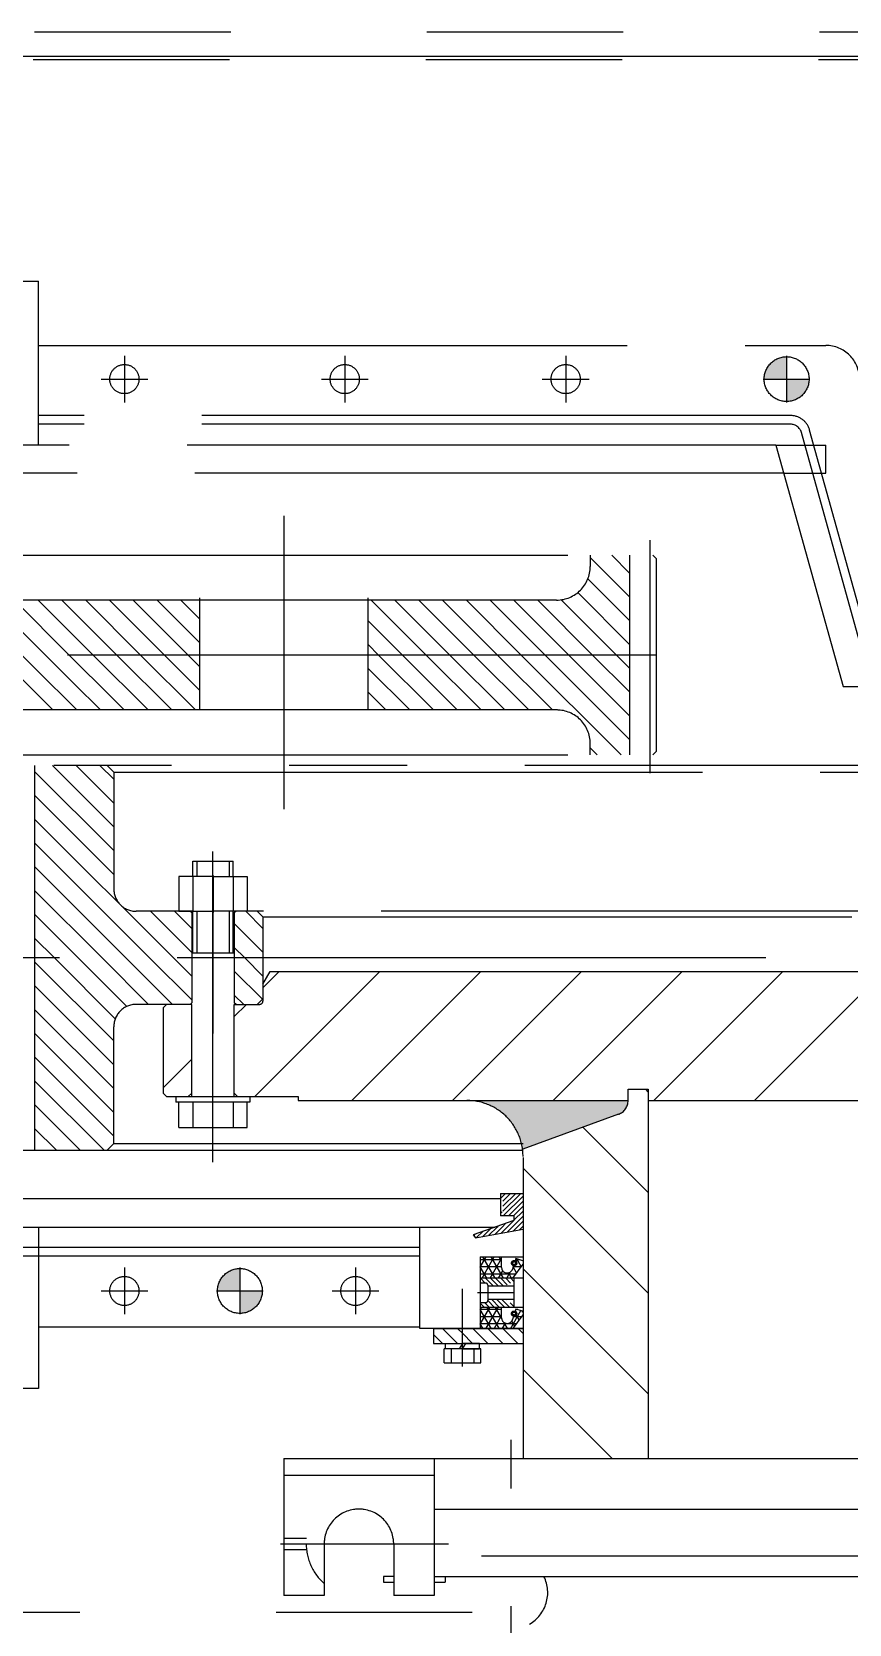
# Model space of a CAD drawing. Header units: millimetres. Extents: x 0 to 29400, y -802 to 20790.
# Drawn here: x 11695 to 12423, y 12697 to 14117 of the extents above; entities that cross this region are included whole.
import ezdxf

# ---------------------------------------------------------------- set-up
doc = ezdxf.new("R2010")
doc.units = ezdxf.units.MM
doc.header["$LTSCALE"] = 700
doc.linetypes.add('K', pattern=[2.5, 1.25, -0.25, 0.25, -0.25, 0.25, -0.25])
for name, color, linetype in [('02', 1, 'Continuous'), ('07', 6, 'K'), ('11', 3, 'Continuous')]:
    doc.layers.add(name, color=color, linetype=linetype)

# ---------------------------------------------------------------- blocks, each defined once
blk = doc.blocks.new('WERWER')
at = {"layer": '07', "color": 6, "linetype": 'K'}
blk.add_line((45708.50317617159, 26279.14359438403), (42795.50317617159, 26279.14359438403), dxfattribs=at)
blk = doc.blocks.new('werwerwer')
at = {"layer": '07', "color": 6, "linetype": 'K'}
for p, q in [((9433.469621342461, 11673.86708200708), (18336.46962134246, 11673.86708200708)), ((17307.46060159151, 11648.87640126011), (10678.46962134247, 11648.87640126011)), ((7548.892267750474, 10264.86708200708), (12743.59425334678, 10264.86708200708))]:
    blk.add_line(p, q, dxfattribs=at)
at = {"layer": '07'}
blk.add_blockref('WERWER', (-30876.03355482913, -14627.28583162998), dxfattribs=at)
blk = doc.blocks.new('w34')
at = {"layer": '07', "linetype": 'K', "ltscale": 0.6}
h = blk.add_hatch(color=6, dxfattribs=at)
h.paths.add_polyline_path([(10658.80322422065, 36044.27279483245), (10678.80322422065, 36044.27279483245), (10678.80322422065, 36064.27279483245, 0.4142135623730763)])
h.paths.add_polyline_path([(10678.80322422065, 36024.27279483245, 0.4142135623731028), (10698.80322422065, 36044.27279483245), (10678.80322422065, 36044.27279483245)])
h = blk.add_hatch(color=6, dxfattribs=at)
edge = h.paths.add_edge_path()
edge.add_ellipse((10524.50322422066, 35401.07279483249), major_axis=(-9.192388155425874, 9.192388155425874), ratio=0.999999999999834, start_angle=154.999999999985, end_angle=224.9999999999727, ccw=False)
edge.add_line((10528.94948608389, 35388.85679076228), (10443.36137517889, 35357.70526598579))
edge.add_ellipse((10393.80322422064, 35351.07279483249), major_axis=(-35.35533905933112, 35.35533905933113), ratio=0.9999999999999098, start_angle=232.6227192942101, end_angle=314.9999999999974)
edge.add_line((10393.80322422064, 35401.07279483249), (10537.50322422066, 35401.07279483249))
h = blk.add_hatch(color=6, dxfattribs=at)
h.paths.add_polyline_path([(10171.30322422067, 35231.27279483243), (10191.30322422067, 35231.27279483243), (10191.30322422067, 35251.27279483243, 0.4142135623730784)])
h.paths.add_polyline_path([(10191.30322422067, 35211.27279483243, 0.4142135623731017), (10211.30322422067, 35231.27279483243), (10191.30322422067, 35231.27279483243)])
h = blk.add_hatch(color=6, dxfattribs=at)
h.paths.add_polyline_path([(10363.84475533854, 35197.57279483193), (10363.84475533854, 35198.07279483137), (10389.80322422066, 35198.07279483137), (10389.80322422066, 35197.57279483193)])
h.paths.add_polyline_path([(10389.80322422066, 35197.57279483193), (10389.80322422066, 35198.07279483137), (10405.65322422644, 35198.07279483137), (10405.65322422644, 35197.57279483193)])
at = {"layer": '07', "color": 6, "linetype": 'K', "ltscale": 0.6}
for p, q in [((9918.203224220655, 36131.67279483248), (10011.70322422066, 36131.67279483248)), ((10011.70322422066, 35985.27279483248), (10011.70322422066, 36131.67279483248)), ((10011.70322422066, 36074.27279483248), (10713.73597909432, 36074.27279483248)), ((10088.30322422065, 36065.1049367675), (10088.30322422065, 36023.44065289736)), ((10284.80322422065, 36065.10493676752), (10284.80322422065, 36023.44065289736)), ((10481.80322422065, 36065.10493676752), (10481.80322422065, 36023.44065289737)), ((10678.80322422065, 36065.10493676752), (10678.80322422065, 36023.44065289738)), ((10067.47108228557, 36044.27279483243), (10109.13536615572, 36044.27279483243)), ((10263.97108228557, 36044.27279483244), (10305.63536615572, 36044.27279483244)), ((10460.97108228557, 36044.27279483245), (10502.63536615572, 36044.27279483245)), ((10657.97108228557, 36044.27279483245), (10699.63536615572, 36044.27279483245)), ((10682.30430909332, 36011.77279483242), (10011.70322422066, 36011.77279483242)), ((10682.30430909332, 36004.07279483242), (10011.70322422066, 36004.07279483242)), ((10745.12673058075, 35806.01836887176), (10691.93679469622, 35996.7589111944)), ((10752.54374449497, 35808.08667847048), (10699.35380861044, 35998.82722079313)), ((10669.18597378257, 35985.27279483248), (9881.715562024208, 35985.27279483248)), ((10669.18597378257, 35985.27279483248), (10729.14090562832, 35770.27279483248)), ((10669.18597378257, 35985.27279483248), (10713.80322422067, 35985.27279483274)), ((10713.80322422064, 35960.27279483274), (10713.80322422067, 35985.27279483274)), ((10676.15747748557, 35960.27279483248), (9898.745842705051, 35960.27279483248)), ((10676.15747748557, 35960.27279483248), (10713.80322422064, 35960.27279483274)), ((9888.704763285146, 35927.52293971289), (10017.95490816556, 35798.27279483248)), ((10230.68763819936, 35660.70531012308), (10230.7044408144, 35922.48791097113)), ((10556.69244977666, 35900.62306332508), (10556.69244977666, 35692.85952494741)), ((9958.701995556567, 35887.27279483248), (10559.55294977666, 35887.27279483248)), ((10503.7019960824, 35887.27229743947), (10503.70154754524, 35877.27144933512)), ((10503.70190683069, 35885.28228892846), (10538.83294977666, 35850.15124598249)), ((10522.92460436226, 35887.27279483248), (10538.83294977666, 35871.36444941808)), ((10538.83294977666, 35887.27279483248), (10538.83294977666, 35709.27279483248)), ((10559.55294977666, 35887.27279483248), (10562.55294977666, 35884.27279483248)), ((10562.55294977666, 35884.27279483248), (10562.55294977666, 35712.27279483248)), ((10501.57981447111, 35866.19117785244), (10538.83294977666, 35828.93804254689)), ((10473.70154757541, 35847.27279483248), (9988.704234720695, 35847.27279483248)), ((9990.168111601157, 35847.27279483248), (10039.16811160116, 35798.27279483249)), ((10011.38131503675, 35847.27279483248), (10060.38131503675, 35798.27279483248)), ((10032.59451847235, 35847.27279483248), (10081.59451847235, 35798.27279483248)), ((10053.80772190795, 35847.27279483248), (10102.80772190795, 35798.27279483248)), ((10075.02092534354, 35847.27279483248), (10124.02092534354, 35798.27279483248)), ((10096.23412877914, 35847.27279483248), (10145.23412877914, 35798.27279483248)), ((10117.44733221474, 35847.27279483248), (10155.6971578698, 35809.02296917742)), ((10138.66053565033, 35847.27279483248), (10155.69851935988, 35830.23481112294)), ((10155.69332343951, 35749.28303399005), (10155.69974132005, 35849.27279483248)), ((10305.69332313053, 35749.27340618346), (10305.69974162903, 35849.27279483248)), ((10308.3661631351, 35847.27279483248), (10357.3661631351, 35798.27279483248)), ((10329.5793665707, 35847.27279483249), (10378.5793665707, 35798.27279483248)), ((10350.7925700063, 35847.27279483248), (10399.7925700063, 35798.27279483248)), ((10372.00577344189, 35847.27279483249), (10421.00577344189, 35798.27279483249)), ((10393.21897687749, 35847.27279483248), (10442.21897687749, 35798.27279483248)), ((10414.43218031309, 35847.27279483248), (10463.43218031308, 35798.27279483249)), ((10435.64538374868, 35847.27279483248), (10484.64538374868, 35798.27279483248)), ((10456.85858718428, 35847.27279483248), (10505.85858718428, 35798.27279483249)), ((10477.79166509291, 35847.55292035944), (10527.07179061987, 35798.27279483248)), ((10492.59122127873, 35853.96656760923), (10538.83294977666, 35807.7248391113)), ((10305.69842291072, 35828.72733162127), (10336.15295969951, 35798.27279483248)), ((10305.69706142064, 35807.51548967576), (10314.93975626391, 35798.27279483248)), ((10562.55294977666, 35798.27279483248), (8614.344395897097, 35798.27279483248)), ((9979.579783345645, 35794.2215127812), (10024.52850129437, 35749.27279483248)), ((9996.741704729964, 35798.27279483248), (10009.2463864279, 35785.76811313455)), ((10017.95490816556, 35798.27279483248), (10043.50673240069, 35772.72097059736)), ((10039.16811160116, 35798.27279483248), (10077.76707837348, 35759.67382806016)), ((10060.38131503675, 35798.27279483248), (10109.38131503676, 35749.27279483248)), ((10081.59451847235, 35798.27279483248), (10130.59451847235, 35749.27279483248)), ((10102.80772190795, 35798.27279483248), (10151.80772190794, 35749.27279483248)), ((10124.02092534354, 35798.27279483248), (10155.69443488964, 35766.59928528639)), ((10145.23412877914, 35798.27279483248), (10155.69579637972, 35787.81112723191)), ((10314.93975626391, 35798.27279483248), (10363.93975626391, 35749.27279483248)), ((10336.15295969951, 35798.27279483248), (10385.15295969951, 35749.27279483248)), ((10357.3661631351, 35798.27279483248), (10406.36616313511, 35749.27279483248)), ((10378.5793665707, 35798.27279483248), (10427.5793665707, 35749.27279483248)), ((10399.7925700063, 35798.27279483248), (10448.7925700063, 35749.27279483248)), ((10421.00577344189, 35798.27279483249), (10470.0057734419, 35749.27279483248)), ((10442.21897687749, 35798.27279483248), (10531.21897687749, 35709.27279483248)), ((10463.43218031308, 35798.27279483249), (10538.83294977666, 35722.87202536891)), ((10484.64538374868, 35798.27279483248), (10538.83294977666, 35744.0852288045)), ((10505.85858718428, 35798.27279483249), (10538.83294977666, 35765.2984322401)), ((10527.07179061987, 35798.27279483248), (10538.83294977666, 35786.51163567569)), ((10009.2463864279, 35785.76811313455), (10045.74170472997, 35749.27279483248)), ((10305.69569993055, 35786.30364773024), (10342.72655282831, 35749.27279483248)), ((10043.50673240069, 35772.72097059736), (10066.95490816556, 35749.27279483248)), ((10305.69433844048, 35765.09180578472), (10321.51334939272, 35749.27279483248)), ((10729.14090562831, 35770.27279483248), (10970.30322422066, 35770.27279483248)), ((10473.70154757541, 35749.27279483248), (9988.701547087618, 35749.27279483248)), ((10077.76707837348, 35759.67382806016), (10088.16811160116, 35749.27279483248)), ((10503.69268573288, 35709.27288185024), (10503.69326047694, 35719.97788860782)), ((9958.690754961415, 35709.27279483248), (10559.55294977666, 35709.27279483248)), ((10503.69302465512, 35715.58554361926), (10510.00577344189, 35709.27279483249)), ((10562.55294977666, 35712.27279483248), (10559.55294977666, 35709.27279483248)), ((10970.30322422066, 35699.77279483248), (9954.924724220644, 35699.77279483248)), ((10008.22472422064, 35699.77279483248), (10008.22472422064, 35356.77279483247)), ((10078.82822422064, 35623.84672489592), (10008.22472422064, 35694.45022489592)), ((10078.82822422065, 35645.05992833151), (10024.11535771968, 35699.77279483248)), ((10078.82822422065, 35666.27313176711), (10045.32856115528, 35699.77279483248)), ((10078.82822422065, 35687.48633520271), (10066.54176459088, 35699.77279483248)), ((10072.82822422065, 35699.77279483248), (10078.82822422065, 35693.77279483248)), ((10078.82822422065, 35693.77279483248), (10970.30322422066, 35693.77279483248)), ((10078.82822422065, 35693.77279483248), (10078.82822422065, 35589.77279483248)), ((10078.82822422064, 35602.63352146032), (10008.22472422064, 35673.23702146033)), ((10131.97574741288, 35528.27279483249), (10008.22472422064, 35652.02381802473)), ((10110.76254397729, 35528.27279483248), (10008.22472422064, 35630.81061458913)), ((10167.30322422065, 35346.07946759248), (10167.30322422065, 35623.1216731223)), ((10089.54934054169, 35528.27279483249), (10008.22472422064, 35609.59741115353)), ((10149.30322422021, 35614.57279477285), (10185.30322422108, 35614.57279477284)), ((10149.30322422021, 35600.77279483266), (10149.30322422021, 35614.57279477285)), ((10152.9032242203, 35614.57279477284), (10152.9032242203, 35600.77279483266)), ((10181.703224221, 35614.57279477284), (10181.703224221, 35600.77279483266)), ((10185.30322422108, 35600.77279483266), (10185.30322422108, 35614.57279477284)), ((10167.32822422065, 35460.70750130032), (10167.32822422064, 35595.83808836463)), ((10068.33613710609, 35528.27279483248), (10008.22472422064, 35588.38420771794)), ((10047.1229336705, 35528.27279483249), (10008.22472422064, 35567.17100428235)), ((10149.30322422021, 35569.77279483248), (10098.82822422065, 35569.77279483248)), ((10148.32822422064, 35533.13352146032), (10111.68895084849, 35569.77279483248)), ((10148.32822422064, 35554.34672489592), (10132.90215428409, 35569.77279483248)), ((10148.32822422064, 35568.27279483248), (10146.82822422064, 35569.77279483248)), ((10148.32822422064, 35568.27279483248), (10149.30322422021, 35568.27279483248)), ((10148.32822422064, 35568.27279483248), (10148.32822422064, 35488.27279483247)), ((10149.30322422021, 35532.57279479601), (10149.30322422021, 35569.77279483248)), ((10152.9032242203, 35569.77279483248), (10152.9032242203, 35532.57279479601)), ((10181.703224221, 35569.77279483248), (10181.703224221, 35532.57279479601)), ((10842.39356826778, 35569.77279483248), (10185.30322422108, 35569.77279483248)), ((10185.30322422108, 35532.57279479601), (10185.30322422108, 35569.77279483248)), ((10185.30322422108, 35568.27279483248), (10186.32822422065, 35568.27279483248)), ((10187.82822422065, 35569.77279483248), (10186.32822422065, 35568.27279483248)), ((10186.32822422065, 35568.27279483248), (10186.32822422065, 35488.27279483247)), ((10211.82822422064, 35554.48633520272), (10196.54176459088, 35569.77279483248)), ((10211.82822422064, 35564.77279483248), (10206.82822422064, 35569.77279483248)), ((10211.82822422064, 35564.77279483248), (10841.05382230563, 35564.77279483248)), ((10211.82822422064, 35564.77279483248), (10211.82822422065, 35491.77279483249)), ((10211.82822422064, 35533.27313176711), (10186.32822422064, 35558.77313176711)), ((10025.9097302349, 35528.27279483248), (10008.22472422064, 35545.95780084674)), ((10195.61535771967, 35528.27279483248), (10186.32822422064, 35537.55992833151)), ((12760.38429335186, 35528.27279483246), (9530.222155089461, 35528.27279483248)), ((10078.82822422066, 35454.14109741113), (10008.22472422064, 35524.74459741115)), ((10080.18048818252, 35474.00203688487), (10025.9097302349, 35528.27279483248)), ((10090.45847991459, 35484.9372485884), (10047.1229336705, 35528.27279483249)), ((10109.83613710611, 35486.77279483247), (10068.33613710609, 35528.27279483248)), ((10131.0493405417, 35486.77279483248), (10089.54934054169, 35528.27279483249)), ((10148.32822422064, 35490.70711458912), (10110.76254397729, 35528.27279483248)), ((10148.32822422064, 35511.92031802473), (10131.97574741288, 35528.27279483249)), ((10186.32822422065, 35532.57279479601), (10148.32822422064, 35532.57279479601)), ((10211.82822422064, 35512.05992833151), (10195.61535771967, 35528.27279483248)), ((10211.36518925236, 35491.30975986421), (10186.32822422064, 35516.34672489592)), ((10316.19850113664, 35516.07279483248), (10204.69850113664, 35404.57279483248)), ((10316.19850113663, 35516.07279483248), (10204.69850113663, 35404.57279483248)), ((10226.39593992595, 35516.07279483249), (10211.85322422066, 35501.53007912719)), ((10226.39593992594, 35516.07279483249), (10211.85322422065, 35501.53007912719)), ((10211.85322422066, 35504.81446458329), (10218.35322422066, 35516.07279483248)), ((10218.35322422066, 35516.07279483248), (10980.30322422065, 35516.07279483248)), ((10406.00106234733, 35516.07279483248), (10291.00106234734, 35401.07279483249)), ((10406.00106234732, 35516.07279483248), (10291.00106234733, 35401.07279483249)), ((10495.80362355802, 35516.07279483249), (10380.80362355803, 35401.07279483249)), ((10495.80362355801, 35516.07279483249), (10380.80362355802, 35401.07279483249)), ((10585.60618476871, 35516.07279483248), (10470.60618476872, 35401.07279483249)), ((10585.6061847687, 35516.07279483248), (10470.60618476871, 35401.07279483249)), ((10675.40874597941, 35516.07279483248), (10560.40874597941, 35401.07279483248)), ((10675.4087459794, 35516.07279483248), (10560.40874597939, 35401.07279483248)), ((10765.2113071901, 35516.07279483249), (10650.2113071901, 35401.07279483248)), ((10765.21130719009, 35516.07279483249), (10650.21130719009, 35401.07279483248)), ((10078.82822422066, 35432.92789397554), (10008.22472422064, 35503.53139397555)), ((10194.68895084849, 35486.77279483248), (10186.32822422064, 35495.13352146032)), ((10211.82822422065, 35491.77279483249), (10206.82822422065, 35486.77279483249)), ((10211.85322422066, 35504.81446458328), (10211.85322422066, 35489.77279483248)), ((10078.82822422066, 35411.71469053994), (10008.22472422064, 35482.31819053996)), ((10148.30322422065, 35486.77279483248), (10098.82822422065, 35486.77279483248)), ((10125.80322422065, 35486.77279483248), (10122.80322422065, 35483.77279483248)), ((10122.80322422065, 35483.77279483248), (10122.80322422066, 35407.57279483248)), ((10148.32822422064, 35488.27279483247), (10146.82822422064, 35486.77279483247)), ((10148.30229485262, 35404.57279483248), (10148.30322422065, 35486.77279483248)), ((10186.30229485262, 35404.57279483248), (10186.30322422065, 35486.77279483248)), ((10197.09593992595, 35486.77279483249), (10186.30322422065, 35475.98007912718)), ((10197.09593992593, 35486.77279483248), (10186.30322422065, 35475.98007912719)), ((10186.30322422065, 35486.77279483248), (10208.85322422066, 35486.77279483248)), ((10187.82822422065, 35486.77279483247), (10186.32822422065, 35488.27279483247)), ((10078.82822422066, 35362.77279483248), (10078.82822422065, 35466.77279483248)), ((10078.82822422066, 35390.50148710435), (10008.22472422064, 35461.10498710436)), ((10078.82822422066, 35369.28828366875), (10008.22472422064, 35439.89178366877)), ((10148.30322422065, 35437.98007912718), (10122.80322422065, 35412.48007912718)), ((10148.30322422064, 35437.98007912719), (10122.80322422065, 35412.4800791272)), ((10070.13050962134, 35356.77279483246), (10008.22472422064, 35418.67858023317)), ((10122.80322422066, 35407.57279483248), (10125.80322422066, 35404.57279483248)), ((10148.30322422065, 35407.57279483249), (10145.30322422065, 35404.57279483249)), ((10186.30322422066, 35407.57279483249), (10189.30322422066, 35404.57279483249)), ((10537.50322422066, 35401.07279483249), (10537.50322422066, 35411.07279483249)), ((10537.50322422066, 35411.07279483249), (10555.30322422065, 35411.07279483249)), ((10555.30322422067, 35408.92578547866), (10553.15621486688, 35411.07279483245)), ((10555.30322422066, 35411.07279483248), (10555.30322422067, 35081.77279483247)), ((10048.91730618575, 35356.77279483247), (10008.22472422064, 35397.46537679758)), ((10125.80322422066, 35404.57279483248), (10243.30322422065, 35404.57279483249)), ((10134.30322422579, 35404.57279483249), (10134.30322422579, 35399.57279483269)), ((10200.30322421551, 35399.57279483269), (10134.30322422579, 35399.57279483269)), ((10136.90822421361, 35377.07279482602), (10136.90822421361, 35399.5727948327)), ((10149.30322422022, 35399.57279483268), (10149.30322422022, 35377.07279482603)), ((10185.30322422108, 35399.57279483269), (10185.30322422108, 35377.07279482603)), ((10197.69822422768, 35377.07279482603), (10197.69822422768, 35399.57279483269)), ((10200.30322421551, 35404.57279483248), (10200.30322421551, 35399.57279483269)), ((10243.30322422065, 35404.57279483249), (10243.30322422065, 35401.07279483249)), ((10243.30322422065, 35401.07279483249), (10537.50322422065, 35401.07279483249)), ((10555.30322422065, 35401.07279483249), (10980.30322422065, 35401.07279483248)), ((10528.94948608389, 35388.85679076228), (10443.62822422066, 35357.80239109402)), ((10027.70410275015, 35356.77279483246), (10008.22472422064, 35376.25217336197)), ((10136.90822421361, 35377.07279482602), (10197.69822422768, 35377.07279482603)), ((10555.30322422067, 35319.12322426798), (10497.14539881888, 35377.28104966976)), ((9954.924724220644, 35356.77279483247), (10443.80322422064, 35356.77279483248)), ((10072.82822422066, 35356.77279483248), (10078.82822422066, 35362.77279483248)), ((10078.82822422066, 35362.77279483248), (10443.80322422063, 35362.77279483252)), ((10443.80322422065, 35350.1785280374), (10443.80322422067, 35081.77279483247)), ((10555.30322422067, 35229.32066305729), (10443.80322422066, 35340.8206630573)), ((10423.80322422064, 35313.27279483248), (9881.640562024208, 35313.27279483248)), ((10428.228218534, 35318.2727948324), (10423.80322422064, 35313.84780051905)), ((10423.80322422064, 35318.2727948324), (10423.80322422064, 35298.2727948324)), ((10423.80322422064, 35318.2727948324), (10443.80322422064, 35318.2727948324)), ((10432.71834659453, 35318.2727948324), (10425.88685750061, 35311.44130573848)), ((10437.20847465507, 35318.2727948324), (10425.88685750062, 35306.95117767795)), ((10441.6986027156, 35318.2727948324), (10425.88685750062, 35302.46104961742)), ((10443.80322422064, 35315.88728827691), (10426.18873077614, 35298.2727948324)), ((10443.80322422064, 35311.39716021637), (10430.67885883667, 35298.2727948324)), ((10435.64955997735, 35294.13538669281), (10399.37880783926, 35281.415953334)), ((10425.10907434728, 35301.68326646408), (10423.80322422064, 35300.37741633744)), ((10435.64955997735, 35298.2727948324), (10423.80322422064, 35298.2727948324)), ((10435.45265676821, 35294.06633664288), (10429.65911495774, 35288.2727948324)), ((10443.80322422064, 35297.92677603476), (10434.14924301828, 35288.2727948324)), ((10443.80322422064, 35306.90703215584), (10435.16898689721, 35298.2727948324)), ((10443.80322422064, 35302.41690409531), (10435.64955997734, 35294.26323985201)), ((10435.64955997735, 35298.2727948324), (10435.64955997735, 35294.13538669281)), ((10443.80322422064, 35293.43664797424), (10438.63937107881, 35288.27279483241)), ((9904.538878845487, 35288.27279483248), (10418.93178566663, 35288.27279483248)), ((10011.85322422066, 35288.27279483249), (10011.85322422066, 35144.27279483249)), ((10351.30322422066, 35288.27279483248), (10351.30322422066, 35198.07279483249)), ((10399.37880783926, 35281.415953334), (10401.27213312559, 35278.7727948324)), ((10400.87702992576, 35281.94135010309), (10399.78482158443, 35280.84914176177)), ((10401.27213312559, 35278.7727948324), (10443.80322422064, 35286.3174788039)), ((10407.79215529425, 35284.36634741104), (10402.39839231507, 35278.97258443187)), ((10414.70728066274, 35286.791344719), (10407.85679920139, 35279.94086325766)), ((10420.67885883667, 35288.2727948324), (10413.31520608772, 35280.90914208345)), ((10425.16898689721, 35288.2727948324), (10418.77361297405, 35281.87742090924)), ((10421.62240603123, 35289.21634202696), (10420.67885883667, 35288.2727948324)), ((10429.65911495774, 35288.2727948324), (10424.23201986037, 35282.84569973504)), ((10428.53753139972, 35291.64133933491), (10425.16898689721, 35288.2727948324)), ((10434.14924301828, 35288.2727948324), (10429.6904267467, 35283.81397856083)), ((10438.63937107881, 35288.27279483241), (10435.14883363303, 35284.78225738662)), ((10443.12949913935, 35288.2727948324), (10440.60724051936, 35285.75053621241)), ((10443.80322422064, 35288.9465199137), (10443.12949913935, 35288.2727948324)), ((10351.30322422066, 35269.97238150498), (9946.584847602244, 35269.97238150498)), ((10351.30322422066, 35262.27238150498), (9949.774292032514, 35262.27238150498)), ((10088.30322422067, 35252.1049367675), (10088.30322422067, 35210.44065289736)), ((10191.30322422067, 35252.10493676751), (10191.30322422067, 35210.44065289736)), ((10294.30322422067, 35252.10493676752), (10294.30322422067, 35210.44065289736)), ((10405.65322422644, 35261.57279483193), (10405.65322422644, 35197.57279483193)), ((10405.65322422644, 35252.59055162683), (10410.83912475883, 35261.57279483193)), ((10405.65322422066, 35261.57279483249), (10443.80322422064, 35261.57279483249)), ((10424.64072422644, 35259.05472959088), (10405.65322422644, 35259.05472959088)), ((10411.5688201652, 35242.57279483193), (10405.65322422644, 35252.81890755491)), ((10424.64072422644, 35252.70472959088), (10405.65322422644, 35252.70472959088)), ((10407.20181806293, 35242.57279483193), (10418.17147317754, 35261.57279483193)), ((10418.90116858391, 35242.57279483192), (10407.93151346931, 35261.57279483192)), ((10414.53416648164, 35242.57279483193), (10424.64072422644, 35260.07786633554)), ((10426.23351700262, 35242.57279483193), (10415.26386188802, 35261.57279483193)), ((10424.64072422643, 35258.03159284621), (10422.59621030672, 35261.57279483193)), ((10424.64072422644, 35252.29102539764), (10424.64072422644, 35261.57279483193)), ((10443.62822422644, 35255.09745804677), (10434.29386626009, 35242.57279483193)), ((10435.36469711027, 35253.85043911355), (10434.41392485985, 35250.80221523069)), ((10434.95892574358, 35252.54951560596), (10435.68676210892, 35253.81016517033)), ((10441.84497596335, 35252.70472959088), (10435.00733857525, 35252.70472959088)), ((10438.01530147672, 35247.56614551895), (10435.02178957488, 35252.75106022599)), ((10437.31616242373, 35260.10693552731), (10436.72590887612, 35258.21455282475)), ((10440.81588197516, 35259.05472959088), (10436.98796861497, 35259.05472959088)), ((10443.62822422644, 35258.20918663562), (10437.31616242373, 35260.10693552731)), ((10437.73660065598, 35257.36058968116), (10439.02549355742, 35259.59301767196)), ((10442.14695252865, 35253.10991597786), (10438.2733775641, 35259.8191446234)), ((10555.30322422067, 35139.5181018466), (10443.80322422066, 35251.0181018466)), ((10437.11245964179, 35246.35472959088), (10405.65322422644, 35246.35472959088)), ((10443.62822422644, 35242.57279483193), (10405.65322422644, 35242.57279483193)), ((10410.33134769197, 35238.37013762609), (10405.65322422644, 35238.37013762609)), ((10410.09596995063, 35238.37013762608), (10405.89331274479, 35242.57279483193)), ((10417.33524975813, 35235.62098587911), (10410.38344080532, 35242.57279483193)), ((10412.33134769197, 35236.37013762609), (10412.33134769197, 35222.77545203776)), ((10412.8451216976, 35235.62098587911), (10412.33134769197, 35236.13475988474)), ((10421.82537781867, 35235.62098587911), (10414.87356886586, 35242.57279483192)), ((10426.3155058792, 35235.62098587911), (10419.36369692639, 35242.57279483193)), ((10421.86651490035, 35242.57279483193), (10425.70032882688, 35249.21315533944)), ((10429.5970167488, 35236.82960307004), (10423.85382498693, 35242.57279483192)), ((10432.5466102533, 35238.37013762608), (10428.34395304746, 35242.57279483192)), ((10429.19886331906, 35242.57279483192), (10432.40373884555, 35248.12380207574)), ((10433.56586542133, 35242.57279483193), (10430.76753256415, 35247.41964951704)), ((10435.65695105258, 35239.74992488734), (10432.834081108, 35242.57279483192)), ((10435.65695105258, 35242.57279483193), (10435.65695105258, 35216.57279483193)), ((10067.4710822856, 35231.27279483243), (10109.13536615574, 35231.27279483243)), ((10170.4710822856, 35231.27279483243), (10212.13536615574, 35231.27279483243)), ((10273.4710822856, 35231.27279483244), (10315.13536615574, 35231.27279483244)), ((10389.80322422066, 35164.00780298536), (10389.80322422066, 35233.12167318239)), ((10435.65695105258, 35229.57279483193), (10403.17590549029, 35229.57279483193)), ((10418.42292856318, 35216.57279483192), (10412.32842144108, 35222.66730195402)), ((10435.65695105258, 35235.62098587911), (10412.33134769197, 35235.62098587911)), ((10435.65695105258, 35223.52460378475), (10412.33134769197, 35223.52460378475)), ((10422.91305662372, 35216.57279483193), (10415.96124767089, 35223.52460378475)), ((10427.40318468425, 35216.57279483193), (10420.45137573143, 35223.52460378475)), ((10431.89331274479, 35216.57279483192), (10424.94150379196, 35223.52460378475)), ((10429.54352426376, 35223.41271137349), (10429.4316318525, 35223.52460378475)), ((10410.33134769197, 35220.77545203776), (10405.65322422644, 35220.77545203776)), ((10409.44267244212, 35216.57279483192), (10405.65322422644, 35220.3622430476)), ((10405.65322422644, 35214.49055162683), (10406.85540790142, 35216.57279483193)), ((10443.62822422644, 35216.57279483193), (10405.65322422644, 35216.57279483193)), ((10405.65322422644, 35201.79055162684), (10414.18775632013, 35216.57279483193)), ((10415.55253702261, 35197.57279483193), (10405.65322422644, 35214.71890755491)), ((10424.64072422644, 35214.60472959088), (10405.65322422644, 35214.60472959088)), ((10424.64072422644, 35208.25472959087), (10405.65322422644, 35208.25472959087)), ((10413.93280050265, 35216.57279483193), (10409.73014329681, 35220.77545203776)), ((10410.55044962423, 35197.57279483193), (10421.52010473883, 35216.57279483193)), ((10422.88488544132, 35197.57279483193), (10411.91523032671, 35216.57279483193)), ((10417.88279804294, 35197.57279483193), (10424.64072422644, 35209.27786633554)), ((10424.64108492743, 35207.23096809376), (10419.24757874542, 35216.57279483192)), ((10424.64072422644, 35207.29102539764), (10424.64072422644, 35216.57279483193)), ((10435.65695105258, 35217.29928458467), (10432.18078359948, 35220.77545203776)), ((10432.54749488036, 35197.57279483193), (10441.87883406986, 35213.73514841079)), ((10443.62822422644, 35210.09745804677), (10434.29386626009, 35197.57279483193)), ((10435.36469711028, 35208.85043911355), (10434.41392485985, 35205.80221523069)), ((10442.25487895183, 35208.25472959087), (10435.17888920862, 35208.25472959087)), ((10437.31616242374, 35215.10693552731), (10436.72590887613, 35213.21455282475)), ((10438.9865387956, 35214.60472959088), (10437.15951924834, 35214.60472959088)), ((10443.62822422644, 35213.20918663562), (10437.31616242374, 35215.10693552731)), ((10440.26005677265, 35205.57811529583), (10437.76617912315, 35209.89763809263)), ((10443.62822422644, 35212.44427813748), (10443.09384502032, 35213.369850073)), ((10011.85322422066, 35199.27279483248), (10351.30322422066, 35199.27279483248)), ((10351.30322422066, 35198.07279483249), (10443.80322422064, 35198.07279483249)), ((10363.84475533854, 35198.07279483137), (10363.84475533854, 35184.57279483193)), ((10443.80322422064, 35197.57279483193), (10363.84475533854, 35197.57279483193)), ((10385.29203384443, 35184.57279483193), (10372.29203384443, 35197.57279483193)), ((10389.80322422066, 35193.5319886373), (10385.76241802603, 35197.57279483193)), ((10412.23280220763, 35184.57279483193), (10399.23280220764, 35197.57279483192)), ((10408.2201886039, 35197.57279483192), (10405.65322422644, 35202.01890755491)), ((10437.52236263027, 35201.90472959087), (10405.65322422644, 35201.90472959087)), ((10425.70318638924, 35184.57279483193), (10412.70318638924, 35197.57279483193)), ((10425.21514646165, 35197.57279483193), (10428.08290547054, 35202.53989913919)), ((10439.17357057084, 35184.57279483193), (10426.17357057085, 35197.57279483193)), ((10430.21723386003, 35197.57279483192), (10427.08889342609, 35202.99123940687)), ((10436.12840572072, 35200.03434483693), (10433.65768003451, 35204.313767257)), ((10443.80322422064, 35193.41352536373), (10439.64395475245, 35197.57279483192)), ((10371.82164966283, 35184.57279483192), (10363.84475533854, 35192.54968915621)), ((10363.84475533854, 35184.57279483193), (10443.80322422064, 35184.57279483193)), ((10406.27822422082, 35179.57279483201), (10373.32822422051, 35179.57279483201)), ((10373.32822422051, 35167.07279483174), (10373.32822422051, 35179.57279483201)), ((10379.80322422053, 35179.57279483201), (10379.80322422053, 35167.07279483175)), ((10398.76241802603, 35184.57279483193), (10389.80322422066, 35193.5319886373)), ((10399.8032242208, 35179.57279483201), (10399.8032242208, 35167.07279483175)), ((10406.27822422082, 35167.07279483175), (10406.27822422082, 35179.57279483201)), ((10373.32822422051, 35167.07279483174), (10406.27822422082, 35167.07279483175)), ((10523.2459700241, 35081.77279483248), (10443.80322422067, 35161.2155406359)), ((10011.85322422066, 35144.27279483249), (9918.203224220655, 35144.27279483248)), ((10433.3032242207, 32955.17134442119), (10433.30322422067, 35098.66376686544)), ((10230.43568311223, 35081.77279483248), (11145.30322422066, 35081.77279483246)), ((10230.43568311223, 35081.77279483248), (10230.43568311223, 34959.77279483246)), ((10364.43568311223, 35081.77279483247), (10364.43568311223, 34959.77279483247)), ((10364.43568311223, 35066.77279483247), (10230.43568311223, 35066.77279483247)), ((10364.43568311223, 35036.77279483248), (11145.30322422066, 35036.77279483252)), ((10230.43568311223, 35010.77279483246), (10250.70239733005, 35010.77279483246)), ((10227.5088735744, 35005.77279483246), (10377.1817139155, 35005.77279483247)), ((10230.43568311223, 35000.77279483246), (10250.70239733005, 35000.77279483246)), ((10266.43568311223, 35005.77279483247), (10266.43568311221, 34959.77279483246)), ((10328.43568311223, 35005.77279483247), (10328.43568311226, 34959.77279483247)), ((11981.59079775202, 34994.8727948325), (10333.53199657064, 34994.87279483247)), ((10328.43568311225, 34976.77279483247), (10319.43568311224, 34976.77279483248)), ((10319.43568311224, 34976.77279483248), (10319.43568311224, 34971.77279483248)), ((10319.43568311224, 34971.77279483248), (10328.43568311226, 34971.77279483248)), ((10364.43568311223, 34976.77279483247), (10799.83642257798, 34976.77279483248)), ((10364.43568311223, 34971.77279483248), (10374.43568311224, 34971.77279483248)), ((10374.43568311224, 34976.77279483248), (10374.43568311224, 34971.77279483248)), ((10266.43568311221, 34959.77279483246), (10230.43568311223, 34959.77279483246)), ((10364.43568311223, 34959.77279483247), (10328.43568311226, 34959.77279483247))]:
    blk.add_line(p, q, dxfattribs=at)
at = {"layer": '07', "color": 6, "linetype": 'K'}
for p, q in [((10136.93322422194, 35600.77279483266), (10136.93322422194, 35569.77279483248)), ((10167.32822422064, 35600.77279483266), (10136.93322422194, 35600.77279483266)), ((10149.32822422047, 35600.77279483266), (10149.32822422047, 35569.77279483248)), ((10167.32822422064, 35601.8244787764), (10167.32822422064, 35568.72111272242)), ((10167.32822422064, 35600.77279483266), (10197.72322421934, 35600.77279483266)), ((10185.32822422082, 35600.77279483266), (10185.32822422082, 35569.77279483248)), ((10197.72322421934, 35600.77279483266), (10197.72322421934, 35569.77279483248)), ((10136.93322422194, 35569.77279483248), (10167.32822422064, 35569.77279483248)), ((10197.72322421934, 35569.77279483248), (10167.32822422064, 35569.77279483248)), ((10374.70322422047, 35184.57279483193), (10389.80322422066, 35184.57279483193)), ((10374.70322422047, 35179.57279483201), (10374.70322422047, 35184.57279483193)), ((10389.80322422066, 35179.57279483201), (10374.70322422047, 35179.57279483201)), ((10389.80322422066, 35184.57279483193), (10386.91647287487, 35179.57279483201)), ((10389.80322422066, 35177.47611581579), (10389.80322422066, 35186.66847384816)), ((10389.80322422066, 35179.57279483201), (10392.68997556646, 35184.57279483193)), ((10404.90322422086, 35184.57279483193), (10389.80322422066, 35184.57279483193)), ((10389.80322422066, 35179.57279483201), (10404.90322422086, 35179.57279483201)), ((10404.90322422086, 35179.57279483201), (10404.90322422086, 35184.57279483193))]:
    blk.add_line(p, q, dxfattribs=at)
at = {"layer": '07', "color": 6, "linetype": 'K', "ltscale": 0.6}
for centre, radius in [((10678.80322422065, 36044.27279483245), 20), ((10088.30322422065, 36044.27279483243), 13), ((10284.80322422065, 36044.27279483244), 13), ((10481.80322422065, 36044.27279483245), 13), ((10191.30322422067, 35231.27279483243), 20), ((10435.81027890242, 35256.10580239029), 2.29895772983582), ((10435.81027890242, 35256.10580239029), 1.317658078442037), ((10088.30322422067, 35231.27279483243), 13), ((10294.30322422067, 35231.27279483244), 13), ((10435.81027890243, 35211.10580239029), 2.29895772983582), ((10435.81027890243, 35211.10580239029), 1.317658078442037)]:
    blk.add_circle(centre, radius, dxfattribs=at)
for centre, radius, start, end in [((10713.73597909432, 36044.27279483248), 30, 0, 90), ((10682.30430909332, 35994.07279483242), 17.7, 15.58166781119595, 90), ((10682.30430909332, 35994.07279483242), 10, 15.58166781119595, 90), ((10473.70154757541, 35877.27279483248), 30, 270, 359.9974302893169), ((10473.70154757541, 35719.27279483248), 30, 0.00256971068308873, 90), ((10098.82822422065, 35589.77279483248), 20, 180, 270), ((10098.82822422065, 35466.77279483248), 20, 90, 180), ((10208.85322422065, 35489.77279483248), 3, 270, 0), ((10208.85322422066, 35489.77279483248), 3, 270, 0), ((10393.80322422064, 35351.07279483249), 50, 0, 90), ((10524.50322422066, 35401.07279483249), 13, 290.000000000016, 0), ((10429.64072422644, 35252.29102539764), 5, 180, 342.6767648647731), ((10410.33134769197, 35236.37013762609), 2, 0, 90), ((10410.33134769197, 35222.77545203776), 2, 270, 0), ((10429.64072422644, 35207.29102539764), 5, 180, 342.6767648647731), ((10297.43568311223, 35005.77279483247), 31, 0, 180), ((10297.43568311223, 35005.77279483247), 47, 180, 228.7325726189183), ((10433.30176136978, 34962.37279483247), 32.5, 299.9264348667567, 26.30036635724086)]:
    blk.add_arc(centre, radius, start, end, dxfattribs=at)

msp = doc.modelspace()

# ---------------------------------------------------------------- block references
at = {"layer": '02', "ltscale": 1.166666666666667}
msp.add_blockref('w34', (1688.83298487904, -22236.92575961625), dxfattribs=at)
at = {"layer": '11', "color": 3, "linetype": 'Continuous', "ltscale": 1.166666666666667}
msp.add_blockref('werwerwer', (-536.5334122427666, 2443.079953209151), dxfattribs=at)

doc.saveas('drawing.dxf')
